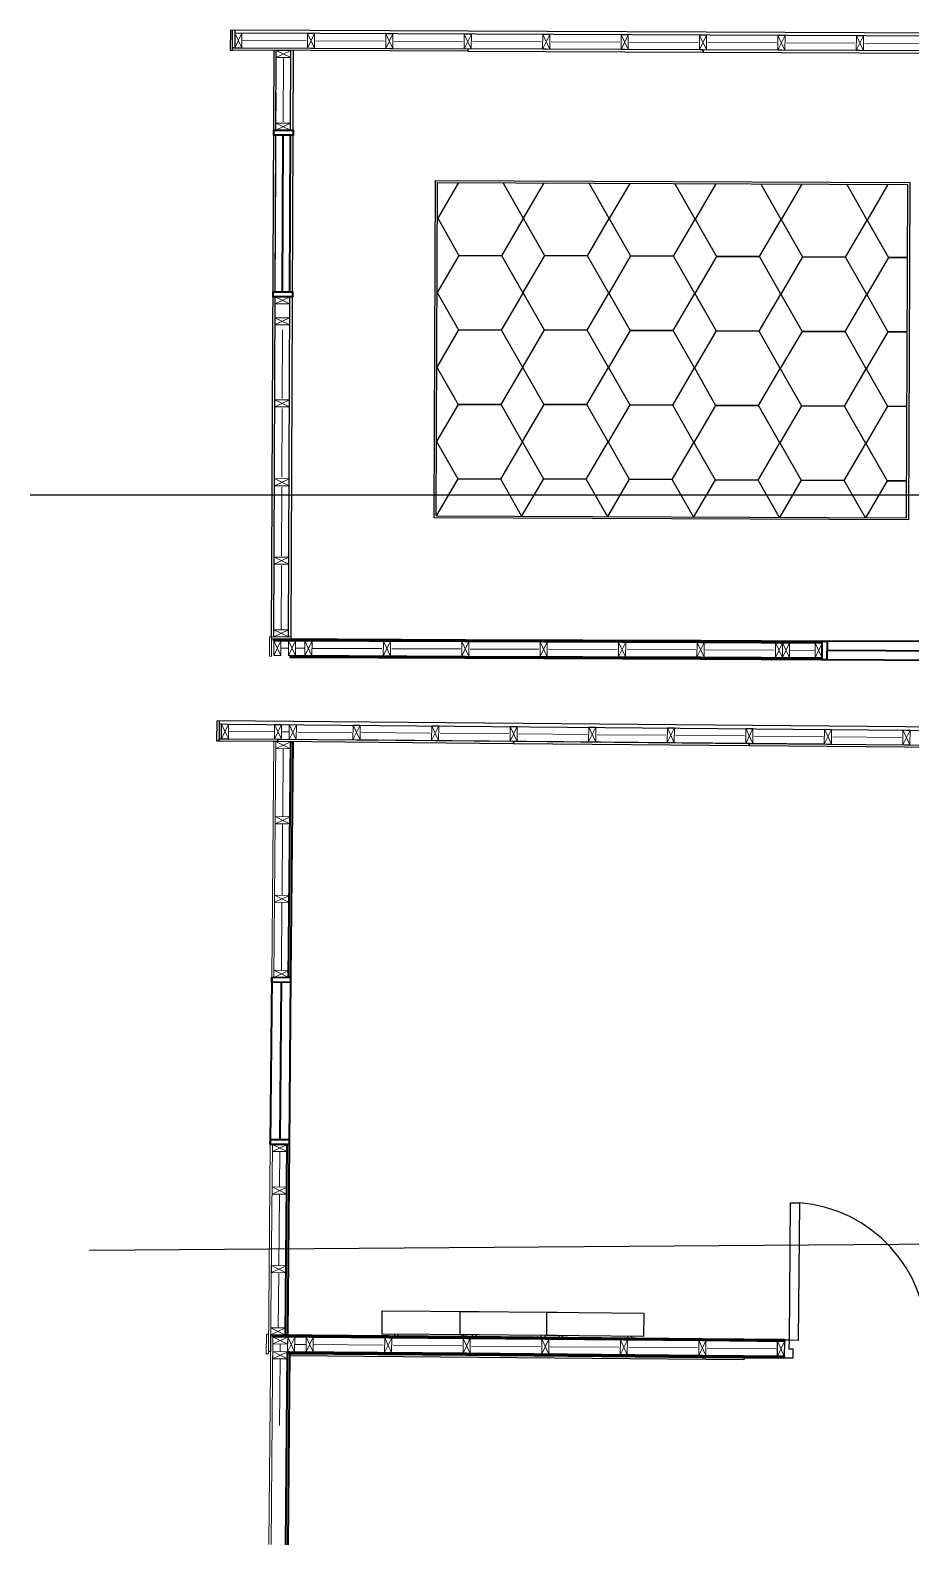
# Model space of a CAD drawing. Header units: inches. Extents: x 6.8 to 58.2, y 43.4 to 73.5.
# Drawn here: x 48.85 to 53.32, y 43.59 to 51.28 of the extents above; entities that cross this region are included whole.
import ezdxf

# ---------------------------------------------------------------- set-up
doc = ezdxf.new("R2010")
doc.units = ezdxf.units.IN
doc.header["$MEASUREMENT"] = 0
doc.linetypes.add('CENTER', pattern=[2, 1.25, -0.25, 0.25, -0.25])
for name, color, linetype, lineweight in [('A-DETL-MBND', 3, 'Continuous', 18), ('A-DETL-MCUT', 4, 'Continuous', 25), ('A-DOOR-FULL', 4, 'Continuous', 25), ('A-ELEV-MBE1', 7, 'Continuous', 35), ('A-ELEV-MBE2', 4, 'Continuous', 25), ('A-FURN', 8, 'Continuous', 18), ('A-SECT-MCUT', 7, 'Continuous', 35), ('A-WALL-PATT', 8, 'Continuous', 18), ('A-WALL-STUD', 3, 'Continuous', 18)]:
    doc.layers.add(name, color=color, linetype=linetype, lineweight=lineweight)
doc.layers.add('ARREDI_attrezzature', color=175, linetype='Continuous')

msp = doc.modelspace()

# ---------------------------------------------------------------- linework, layer by layer
for p, q in [((57.3582, 51.2482), (49.8696, 51.2789)), ((50.0791, 48.2007), (50.0913, 51.1764)), ((50.1753, 50.7719), (50.1769, 51.1761)), ((50.1787, 48.2003), (50.1908, 51.176)), ((50.1719, 49.9505), (50.1752, 50.747)), ((50.9038, 48.8136), (50.9108, 50.516)), ((50.9108, 50.516), (53.32, 50.5061)), ((50.9138, 48.8135), (50.9207, 50.506)), ((50.9207, 50.506), (53.31, 50.4962)), ((53.32, 50.5061), (53.313, 48.7938)), ((53.3031, 48.8038), (53.31, 50.4962)), ((50.1647, 48.2004), (50.1718, 49.9257)), ((50.9038, 48.8036), (50.9038, 48.8136)), ((50.9138, 48.8135), (53.3031, 48.8038)), ((53.313, 48.7938), (50.9038, 48.8036)), ((50.6402, 44.6611), (50.6412, 44.7796)), ((50.6412, 44.7796), (51.1336, 44.7752)), ((51.0359, 44.6577), (51.0369, 44.7761)), ((51.0369, 44.7761), (51.5293, 44.7718)), ((51.4759, 44.6538), (51.477, 44.7722)), ((51.477, 44.7722), (51.9694, 44.7679)), ((51.9694, 44.7679), (51.9683, 44.6495)), ((51.1326, 44.6568), (50.6402, 44.6611)), ((50.7025, 44.6606), (50.7024, 44.6512)), ((50.7024, 44.6512), (50.7211, 44.6511)), ((50.7211, 44.6511), (50.7212, 44.6604)), ((51.5283, 44.6534), (51.0359, 44.6577)), ((51.0515, 44.6482), (51.0516, 44.6575)), ((51.0702, 44.648), (51.0515, 44.6482)), ((51.0702, 44.648), (51.0889, 44.6479)), ((51.4869, 44.6344), (51.0702, 44.648)), ((51.0982, 44.6571), (51.0982, 44.6478)), ((51.0982, 44.6571), (51.0982, 44.6478)), ((51.1169, 44.6476), (51.1169, 44.657)), ((51.4379, 44.6448), (51.4192, 44.645)), ((51.4472, 44.6447), (51.4473, 44.6541)), ((51.466, 44.6539), (51.4659, 44.6446)), ((51.469, 44.6346), (51.4869, 44.6344)), ((51.9683, 44.6495), (51.4759, 44.6538)), ((51.5383, 44.6533), (51.5382, 44.6439)), ((51.5382, 44.6439), (51.5569, 44.6438)), ((51.5569, 44.6438), (51.5569, 44.6531)), ((51.8872, 44.6409), (51.8873, 44.6502)), ((51.9059, 44.6407), (51.8872, 44.6409)), ((51.906, 44.65), (51.9059, 44.6407))]:
    msp.add_line(p, q)
at = {"color": 0}
for p, q in [((50.1006, 50.7722), (50.1014, 50.964)), ((50.0979, 50.1178), (50.1005, 50.7473)), ((57.3033, 47.7087), (49.8019, 47.7744)), ((49.8247, 47.7576), (49.8127, 47.7577)), ((52.6471, 44.5494), (52.6478, 44.6242))]:
    msp.add_line(p, q, dxfattribs=at)
at = {"color": 1}
for p, q in [((57.7507, 48.92), (48.8535, 48.92)), ((49.1546, 45.0867), (58.2347, 45.1532))]:
    msp.add_line(p, q, dxfattribs=at)
for points in [[(51.0277, 50.5055), (50.9223, 50.3254), (51.0304, 50.1358), (51.2486, 50.1346), (51.3587, 50.323), (51.2552, 50.5046)], [(51.4614, 50.5038), (51.3572, 50.3257), (51.4653, 50.1361), (51.6835, 50.1348), (51.7937, 50.3232), (51.6913, 50.5028)], [(51.8982, 50.502), (51.7937, 50.3232), (51.9017, 50.1336), (52.1199, 50.1324), (52.2301, 50.3207), (52.1274, 50.501)], [(52.3351, 50.5002), (52.2301, 50.3207), (52.3381, 50.1311), (52.5564, 50.1299), (52.6665, 50.3183), (52.5634, 50.4992)], [(52.7719, 50.4984), (52.6665, 50.3183), (52.7746, 50.1287), (52.9928, 50.1274), (53.103, 50.3158), (52.9995, 50.4975)], [(53.2087, 50.4966), (53.103, 50.3158), (53.211, 50.1262), (53.3085, 50.1257)], [(53.3085, 50.1257), (53.211, 50.1262), (53.1008, 49.9378), (53.2089, 49.7482), (53.307, 49.7477)], [(53.307, 49.7477), (53.2089, 49.7482), (53.0987, 49.5599), (53.2068, 49.3703), (53.3054, 49.3697)], [(53.3054, 49.3697), (53.2068, 49.3703), (53.0966, 49.1819), (53.2046, 48.9923), (53.3039, 48.9917)], [(51.3502, 48.8111), (51.2422, 49.0007), (51.024, 49.0019), (50.9138, 48.8135)], [(51.7843, 48.81), (51.7851, 48.8113), (51.6771, 49.0009), (51.4589, 49.0021), (51.3487, 48.8138), (51.3498, 48.8117)], [(52.2212, 48.8082), (52.2216, 48.8089), (52.1135, 48.9985), (51.8953, 48.9997), (51.7851, 48.8113), (51.7859, 48.81)], [(52.658, 48.8064), (52.55, 48.996), (52.3317, 48.9972), (52.2216, 48.8089), (52.222, 48.8082)], [(53.0945, 48.8039), (52.9864, 48.9935), (52.7682, 48.9948), (52.658, 48.8064)], [(53.3039, 48.9917), (53.2046, 48.9923), (53.0945, 48.8039)]]:
    msp.add_lwpolyline(points)
for points in [[(50.9202, 49.9474), (51.0282, 49.7578), (51.2464, 49.7566), (51.3566, 49.945), (51.2486, 50.1346), (51.0304, 50.1358)], [(51.3551, 49.9477), (51.4631, 49.7581), (51.6813, 49.7569), (51.7915, 49.9452), (51.6835, 50.1348), (51.4653, 50.1361)], [(51.7915, 49.9452), (51.8996, 49.7556), (52.1178, 49.7544), (52.228, 49.9428), (52.1199, 50.1324), (51.9017, 50.1336)], [(52.228, 49.9428), (52.336, 49.7532), (52.5542, 49.7519), (52.6644, 49.9403), (52.5564, 50.1299), (52.3381, 50.1311)], [(52.6644, 49.9403), (52.7725, 49.7507), (52.9907, 49.7495), (53.1008, 49.9378), (52.9928, 50.1274), (52.7746, 50.1287)], [(50.918, 49.5695), (51.0261, 49.3799), (51.2443, 49.3786), (51.3545, 49.567), (51.2464, 49.7566), (51.0282, 49.7578)], [(51.3529, 49.5697), (51.461, 49.3801), (51.6792, 49.3789), (51.7894, 49.5673), (51.6813, 49.7569), (51.4631, 49.7581)], [(51.7894, 49.5673), (51.8974, 49.3777), (52.1157, 49.3764), (52.2258, 49.5648), (52.1178, 49.7544), (51.8996, 49.7556)], [(52.2258, 49.5648), (52.3339, 49.3752), (52.5521, 49.374), (52.6623, 49.5623), (52.5542, 49.7519), (52.336, 49.7532)], [(52.6623, 49.5623), (52.7703, 49.3727), (52.9885, 49.3715), (53.0987, 49.5599), (52.9907, 49.7495), (52.7725, 49.7507)], [(50.9159, 49.1915), (51.024, 49.0019), (51.2422, 49.0007), (51.3524, 49.189), (51.2443, 49.3786), (51.0261, 49.3799)], [(51.3508, 49.1917), (51.4589, 49.0021), (51.6771, 49.0009), (51.7873, 49.1893), (51.6792, 49.3789), (51.461, 49.3801)], [(51.7873, 49.1893), (51.8953, 48.9997), (52.1135, 48.9985), (52.2237, 49.1868), (52.1157, 49.3764), (51.8974, 49.3777)], [(52.2237, 49.1868), (52.3317, 48.9972), (52.55, 48.996), (52.6601, 49.1844), (52.5521, 49.374), (52.3339, 49.3752)], [(52.6601, 49.1844), (52.7682, 48.9948), (52.9864, 48.9935), (53.0966, 49.1819), (52.9885, 49.3715), (52.7703, 49.3727)]]:
    msp.add_lwpolyline(points, close=True)
at = {"layer": 'A-DETL-MBND', "color": 0}
for p, q in [((50.0797, 46.4718), (50.0902, 47.6685)), ((50.0902, 47.6685), (50.1012, 47.6684)), ((50.1012, 47.6684), (50.0907, 46.4717)), ((50.0907, 46.4717), (50.0797, 46.4718)), ((50.0631, 44.572), (50.0723, 45.6241)), ((50.0723, 45.6241), (50.0833, 45.624)), ((50.0833, 45.624), (50.0741, 44.5719)), ((50.0529, 44.6609), (50.052, 44.5612)), ((50.0639, 44.6608), (50.0529, 44.6609)), ((50.063, 44.5611), (50.0639, 44.6608)), ((50.0656, 43.5927), (50.0749, 44.6568)), ((50.0749, 44.6568), (50.0859, 44.6567)), ((50.0859, 44.6567), (50.0766, 43.5926)), ((50.052, 44.5612), (50.063, 44.5611)), ((50.0741, 44.5719), (50.0631, 44.572))]:
    msp.add_line(p, q, dxfattribs=at)
for points in [[(50.0682, 48.2008), (50.0791, 48.2007), (50.0787, 48.1012), (50.0678, 48.1012)], [(50.1787, 48.2003), (50.1786, 48.1894), (50.0791, 48.1898), (50.0791, 48.2007)]]:
    msp.add_lwpolyline(points, close=True, dxfattribs=at)
at = {"layer": 'A-DETL-MCUT', "color": 0}
for p, q in [((49.801, 47.671), (49.8019, 47.7744)), ((49.8129, 47.7743), (49.812, 47.671)), ((49.8129, 47.7743), (49.8121, 47.6829)), ((49.8241, 47.6828), (49.8247, 47.7576)), ((49.812, 47.671), (49.801, 47.671)), ((49.812, 47.671), (49.8121, 47.6829)), ((50.1112, 47.6683), (49.812, 47.671)), ((49.8121, 47.6829), (49.8241, 47.6828)), ((49.8121, 47.6829), (50.1113, 47.6803)), ((50.1112, 47.6683), (50.1113, 47.6803)), ((50.1113, 47.6803), (50.1112, 47.6683)), ((51.3079, 47.6578), (50.1112, 47.6683)), ((50.1113, 47.6803), (51.308, 47.6698)), ((51.308, 47.6698), (51.3079, 47.6578)), ((51.3079, 47.6578), (51.308, 47.6698)), ((51.308, 47.6698), (52.5047, 47.6593)), ((52.5046, 47.6474), (51.3079, 47.6578)), ((52.5047, 47.6593), (52.5046, 47.6474)), ((52.5046, 47.6474), (52.5047, 47.6593)), ((53.7013, 47.6369), (52.5046, 47.6474)), ((52.5047, 47.6593), (53.7014, 47.6488))]:
    msp.add_line(p, q, dxfattribs=at)
for points in [[(49.8696, 51.2789), (49.8692, 51.1773), (49.8802, 51.1773), (49.8806, 51.2788)], [(49.8926, 51.2788), (49.8922, 51.1892), (49.8803, 51.1892), (49.8806, 51.2789)]]:
    msp.add_lwpolyline(points, dxfattribs=at)
for points in [[(51.0749, 51.1724), (49.8802, 51.1773), (49.8803, 51.1892), (51.075, 51.1843)], [(52.2696, 51.1794), (51.0749, 51.1843), (51.0749, 51.1724), (52.2696, 51.1675)], [(53.4643, 51.1746), (52.2696, 51.1795), (52.2696, 51.1675), (53.4642, 51.1626)]]:
    msp.add_lwpolyline(points, close=True, dxfattribs=at)
at = {"layer": 'A-DOOR-FULL', "color": 0, "linetype": 'CENTER'}
for p, q in [((52.7082, 44.6296), (52.7143, 45.3277)), ((52.7143, 45.3277), (52.7592, 45.3273)), ((52.7592, 45.3273), (52.7531, 44.6292)), ((52.6833, 44.6298), (52.6825, 44.54)), ((52.7082, 44.6296), (52.6833, 44.6298)), ((52.7078, 44.5847), (52.7082, 44.6296)), ((52.7531, 44.6292), (52.7082, 44.6296)), ((52.6825, 44.54), (52.7273, 44.5396)), ((52.7277, 44.5845), (52.7078, 44.5847)), ((52.7273, 44.5396), (52.7277, 44.5845))]:
    msp.add_line(p, q, dxfattribs=at)
msp.add_arc((52.7055, 44.6285), 0.7008, 359.58434, 85.60724, dxfattribs=at)
at = {"layer": 'A-ELEV-MBE1', "color": 0, "linetype": 'Continuous'}
for p, q in [((50.1343, 49.9507), (50.1376, 50.7471)), ((53.6957, 48.1272), (52.8998, 48.1304)), ((50.1279, 46.4464), (50.1209, 45.6491))]:
    msp.add_line(p, q, dxfattribs=at)
at = {"layer": 'A-ELEV-MBE1', "color": 0}
for p, q in [((50.1719, 49.9505), (50.1752, 50.747)), ((53.7208, 48.1753), (52.8746, 48.1788)), ((53.7204, 48.0798), (52.8742, 48.0832)), ((50.0797, 46.4718), (50.0723, 45.6241)), ((50.0795, 46.4469), (50.0797, 46.4718)), ((50.1753, 46.446), (50.0795, 46.4469)), ((50.0797, 46.4718), (50.1755, 46.471)), ((50.1755, 46.471), (50.168, 45.6233)), ((50.1755, 46.471), (50.1753, 46.446)), ((50.0723, 45.6241), (50.0725, 45.6491)), ((50.168, 45.6233), (50.0723, 45.6241)), ((50.0725, 45.6491), (50.1683, 45.6482)), ((50.1683, 45.6482), (50.168, 45.6233))]:
    msp.add_line(p, q, dxfattribs=at)
for points in [[(50.0895, 50.7473), (50.0896, 50.7722), (50.1892, 50.7718), (50.1891, 50.7469)], [(50.0862, 49.926), (50.0863, 49.9509), (50.1858, 49.9505), (50.1857, 49.9256)], [(52.8991, 48.0831), (52.8742, 48.0832), (52.8746, 48.1788), (52.8995, 48.1787)]]:
    msp.add_lwpolyline(points, close=True, dxfattribs=at)
at = {"layer": 'A-ELEV-MBE2', "color": 0}
for p, q in [((57.2994, 51.2335), (49.9284, 51.2637)), ((50.1006, 50.7722), (50.1023, 51.1764)), ((50.0972, 49.9508), (50.1005, 50.7473)), ((50.0901, 48.2007), (50.0971, 49.926)), ((49.8606, 47.7573), (57.2443, 47.6926)), ((52.4774, 44.531), (50.1697, 44.5512)), ((52.4775, 44.5409), (52.4774, 44.531))]:
    msp.add_line(p, q, dxfattribs=at)
at = {"layer": 'A-FURN', "color": 0}
for p, q in [((51.7791, 48.0882), (53.7702, 48.0801)), ((51.5422, 47.6558), (50.7943, 47.6623)), ((51.5422, 47.6558), (52.2902, 47.6492))]:
    msp.add_line(p, q, dxfattribs=at)
at = {"layer": 'A-FURN', "color": 0, "linetype": 'Continuous'}
msp.add_line((50.1515, 46.5632), (50.1515, 46.5632), dxfattribs=at)
at = {"layer": 'A-SECT-MCUT', "color": 0}
for p, q in [((50.1655, 46.4711), (50.176, 47.6678)), ((50.186, 47.6677), (50.1755, 46.471)), ((50.176, 47.6678), (50.186, 47.6677)), ((50.1755, 46.471), (50.1655, 46.4711)), ((50.1496, 44.656), (50.1581, 45.6234)), ((50.1581, 45.6234), (50.168, 45.6233)), ((50.168, 45.6233), (50.1596, 44.656)), ((50.0858, 44.6467), (50.0859, 44.6567)), ((51.0701, 44.638), (50.0858, 44.6467)), ((50.0859, 44.6567), (51.0702, 44.648)), ((50.1596, 44.656), (50.1496, 44.656)), ((51.0701, 44.638), (51.0702, 44.648)), ((51.0702, 44.648), (51.0701, 44.638)), ((52.2668, 44.6276), (51.0701, 44.638)), ((51.0702, 44.648), (52.2669, 44.6375)), ((52.2668, 44.6276), (52.2669, 44.6375)), ((52.2669, 44.6375), (52.2668, 44.6276)), ((52.6832, 44.6239), (52.2668, 44.6276)), ((52.2669, 44.6375), (52.6833, 44.6339)), ((52.6833, 44.6339), (52.6832, 44.6239)), ((52.6833, 44.6339), (52.6832, 44.6239)), ((50.1514, 43.5919), (50.1599, 44.5712)), ((50.1599, 44.5712), (50.1699, 44.5711)), ((50.1699, 44.5711), (50.1613, 43.5918)), ((50.1698, 44.5612), (50.1699, 44.5711)), ((51.0693, 44.5533), (50.1698, 44.5612)), ((50.1699, 44.5711), (51.0694, 44.5633)), ((51.0694, 44.5633), (51.0693, 44.5533)), ((51.0693, 44.5533), (51.0694, 44.5633)), ((52.2661, 44.5428), (51.0693, 44.5533)), ((51.0694, 44.5633), (52.2661, 44.5528)), ((52.2661, 44.5528), (52.2661, 44.5428)), ((52.2661, 44.5528), (52.6826, 44.5491)), ((52.2661, 44.5428), (52.2661, 44.5528)), ((52.6825, 44.5391), (52.2661, 44.5428)), ((52.6826, 44.5491), (52.6825, 44.5391))]:
    msp.add_line(p, q, dxfattribs=at)
for points in [[(50.09, 48.1897), (51.0627, 48.1857), (51.0626, 48.1758), (50.09, 48.1797)], [(51.0627, 48.1857), (52.2573, 48.1808), (52.2573, 48.1709), (51.0626, 48.1758)], [(50.1743, 48.1047), (51.0623, 48.1011), (51.0623, 48.0912), (50.1743, 48.0948)], [(51.0623, 48.1011), (52.257, 48.0962), (52.2569, 48.0863), (51.0623, 48.0912)]]:
    msp.add_lwpolyline(points, close=True, dxfattribs=at)
for points in [[(52.8745, 48.1684), (52.2573, 48.1709), (52.2573, 48.1808), (52.8746, 48.1783)], [(52.8742, 48.0837), (52.2569, 48.0863), (52.257, 48.0962), (52.8742, 48.0937)]]:
    msp.add_lwpolyline(points, dxfattribs=at)
at = {"layer": 'A-WALL-PATT', "color": 0, "ltscale": 0.1}
for p, q in [((49.9282, 51.2264), (50.2538, 51.225)), ((50.3035, 51.2248), (50.652, 51.2234)), ((50.7018, 51.2232), (51.0502, 51.2218)), ((51.1, 51.2216), (51.4484, 51.2201)), ((51.4982, 51.2199), (51.8466, 51.2185)), ((51.8964, 51.2183), (52.2449, 51.2169)), ((52.2946, 51.2167), (52.6431, 51.2153)), ((52.6929, 51.2151), (53.0414, 51.2136)), ((53.0912, 51.2134), (53.4395, 51.212)), ((50.1381, 50.8148), (50.1394, 51.1404)), ((50.1338, 49.7589), (50.1323, 49.4105)), ((50.1321, 49.3593), (50.1307, 49.0099)), ((50.1305, 48.9601), (50.1291, 48.6117)), ((50.1289, 48.5619), (50.1275, 48.2364)), ((50.1645, 48.1421), (50.1257, 48.1423)), ((50.2003, 48.142), (50.2481, 48.1418)), ((50.284, 48.1416), (50.6394, 48.1402)), ((50.6891, 48.14), (51.0376, 48.1385)), ((51.0874, 48.1383), (51.4358, 48.1369)), ((51.4856, 48.1367), (51.834, 48.1353)), ((51.8838, 48.1351), (52.2322, 48.1337)), ((52.282, 48.1334), (52.6305, 48.132)), ((52.7091, 48.1317), (52.8385, 48.1312)), ((50.0936, 47.7179), (49.8603, 47.7199)), ((50.1684, 47.7172), (50.1295, 47.7175)), ((50.4856, 47.7144), (50.2113, 47.7168)), ((50.8845, 47.7109), (50.5354, 47.714)), ((51.2834, 47.7074), (50.9343, 47.7105)), ((51.6823, 47.7039), (51.3332, 47.707)), ((52.0812, 47.7004), (51.7321, 47.7035)), ((52.4801, 47.6969), (52.131, 47.7)), ((52.879, 47.6934), (52.5299, 47.6965)), ((53.2779, 47.6899), (52.9289, 47.693)), ((50.1383, 47.6322), (50.1352, 47.2871)), ((50.1348, 47.2512), (50.1318, 46.8882)), ((50.1314, 46.8523), (50.1284, 46.5073)), ((50.1203, 45.5878), (50.1187, 45.4073)), ((50.1184, 45.3714), (50.1153, 45.0084)), ((50.1149, 44.9725), (50.1125, 44.6923)), ((50.1225, 44.5716), (50.1229, 44.6105)), ((50.1962, 44.6083), (50.254, 44.6078)), ((50.6459, 44.6044), (50.2899, 44.6075)), ((51.0448, 44.6009), (50.6958, 44.6039)), ((51.4437, 44.5974), (51.0947, 44.6004)), ((51.8426, 44.5939), (51.4936, 44.5969)), ((52.2415, 44.5904), (51.8925, 44.5934)), ((52.6404, 44.5869), (52.2914, 44.59)), ((50.1222, 44.5357), (50.1193, 44.1976))]:
    msp.add_line(p, q, dxfattribs=at)
at = {"layer": 'A-WALL-STUD', "color": 0}
for p, q in [((49.8922, 51.1892), (49.9284, 51.2637)), ((49.8925, 51.2639), (49.9281, 51.189)), ((50.2606, 51.1877), (50.2967, 51.2622)), ((50.2609, 51.2623), (50.2964, 51.1875)), ((50.6588, 51.186), (50.695, 51.2606)), ((50.6588, 51.186), (50.6949, 51.2606)), ((50.6591, 51.2607), (50.6946, 51.1859)), ((50.6591, 51.2607), (50.6946, 51.1859)), ((51.057, 51.1844), (51.0932, 51.2589)), ((51.0573, 51.2591), (51.0929, 51.1843)), ((51.4552, 51.1828), (51.4914, 51.2573)), ((51.4556, 51.2575), (51.4911, 51.1826)), ((51.8535, 51.1812), (51.8896, 51.2557)), ((51.8538, 51.2558), (51.8893, 51.181)), ((52.2878, 51.254), (52.2517, 51.1795)), ((52.2878, 51.254), (52.2517, 51.1795)), ((52.2875, 51.1794), (52.252, 51.2542)), ((52.2875, 51.1794), (52.252, 51.2542)), ((52.686, 51.2524), (52.6499, 51.1779)), ((52.6861, 51.2524), (52.6499, 51.1779)), ((52.6857, 51.1777), (52.6502, 51.2526)), ((52.6857, 51.1777), (52.6502, 51.2526)), ((53.0844, 51.2508), (53.0482, 51.1763)), ((53.0841, 51.1761), (53.0485, 51.2509)), ((50.1021, 51.1405), (50.1769, 51.1761)), ((50.1768, 51.1402), (50.1022, 51.1764)), ((50.1006, 50.7722), (50.1754, 50.8077)), ((50.1753, 50.7719), (50.1007, 50.808)), ((50.1718, 49.9257), (50.097, 49.8901)), ((50.0971, 49.926), (50.1716, 49.8898)), ((50.1706, 49.8195), (50.0957, 49.784)), ((50.0959, 49.8198), (50.1704, 49.7837)), ((50.1697, 49.4034), (50.0948, 49.3678)), ((50.095, 49.4037), (50.1695, 49.3675)), ((50.168, 49.0028), (50.0932, 48.9672)), ((50.0933, 49.0031), (50.1679, 48.9669)), ((50.1664, 48.6046), (50.0916, 48.569)), ((50.0917, 48.6049), (50.1662, 48.5687)), ((50.1649, 48.2362), (50.0901, 48.2007)), ((50.0902, 48.2365), (50.1647, 48.2004)), ((50.0897, 48.1051), (50.1258, 48.1796)), ((50.09, 48.1797), (50.1255, 48.1049)), ((50.1643, 48.1048), (50.2005, 48.1793)), ((50.1646, 48.1795), (50.2002, 48.1046)), ((50.248, 48.1044), (50.2841, 48.179)), ((50.2483, 48.1791), (50.2838, 48.1043)), ((50.6462, 48.1028), (50.6823, 48.1773)), ((50.6465, 48.1775), (50.682, 48.1027)), ((51.0444, 48.1012), (51.0805, 48.1757)), ((51.0447, 48.1758), (51.0802, 48.101)), ((51.4426, 48.0996), (51.4788, 48.1741)), ((51.4429, 48.1742), (51.4785, 48.0994)), ((51.8408, 48.0979), (51.877, 48.1724)), ((51.8411, 48.1726), (51.8767, 48.0978)), ((52.2752, 48.1708), (52.2391, 48.0963)), ((52.2749, 48.0961), (52.2394, 48.171)), ((52.6734, 48.1692), (52.6373, 48.0947)), ((52.6731, 48.0945), (52.6376, 48.1693)), ((52.7093, 48.169), (52.6731, 48.0945)), ((52.709, 48.0944), (52.6734, 48.1692)), ((52.8745, 48.1684), (52.8384, 48.0939)), ((52.8742, 48.0937), (52.8387, 48.1685)), ((49.8247, 47.7576), (49.8241, 47.6828)), ((49.8606, 47.7573), (49.8241, 47.6828)), ((49.8606, 47.7573), (49.8247, 47.7576)), ((49.86, 47.6825), (49.8247, 47.7576)), ((49.86, 47.6825), (49.8606, 47.7573)), ((50.094, 47.7553), (50.0933, 47.6805)), ((50.1299, 47.7549), (50.0933, 47.6805)), ((50.1299, 47.7549), (50.094, 47.7553)), ((50.1292, 47.6801), (50.094, 47.7553)), ((50.1292, 47.6801), (50.1299, 47.7549)), ((50.1688, 47.7546), (50.1681, 47.6798)), ((50.2047, 47.7543), (50.1681, 47.6798)), ((50.2047, 47.7543), (50.1688, 47.7546)), ((50.204, 47.6795), (50.1688, 47.7546)), ((50.204, 47.6795), (50.2047, 47.7543)), ((50.4929, 47.7518), (50.4922, 47.677)), ((50.5288, 47.7514), (50.4922, 47.677)), ((50.5288, 47.7514), (50.4929, 47.7518)), ((50.5281, 47.6766), (50.4929, 47.7518)), ((50.5281, 47.6766), (50.5288, 47.7514)), ((50.8918, 47.7483), (50.8911, 47.6735)), ((50.9277, 47.7479), (50.8911, 47.6735)), ((50.9277, 47.7479), (50.8918, 47.7483)), ((50.927, 47.6732), (50.8918, 47.7483)), ((50.927, 47.6732), (50.9277, 47.7479)), ((51.2907, 47.7448), (51.29, 47.67)), ((51.3266, 47.7445), (51.29, 47.67)), ((51.3266, 47.7445), (51.2907, 47.7448)), ((51.3259, 47.6697), (51.2907, 47.7448)), ((51.3259, 47.6697), (51.3266, 47.7445)), ((51.6896, 47.7413), (51.6889, 47.6665)), ((51.7255, 47.741), (51.6889, 47.6665)), ((51.7255, 47.741), (51.6896, 47.7413)), ((51.7248, 47.6662), (51.6896, 47.7413)), ((51.7248, 47.6662), (51.7255, 47.741)), ((52.0885, 47.7378), (52.0878, 47.663)), ((52.1244, 47.7375), (52.0878, 47.663)), ((52.1244, 47.7375), (52.0885, 47.7378)), ((52.1237, 47.6627), (52.0885, 47.7378)), ((52.1237, 47.6627), (52.1244, 47.7375)), ((49.8241, 47.6828), (49.86, 47.6825)), ((50.0933, 47.6805), (50.1292, 47.6801)), ((50.1009, 47.6325), (50.1012, 47.6684)), ((50.176, 47.6678), (50.1009, 47.6325)), ((50.1012, 47.6684), (50.176, 47.6678)), ((50.1012, 47.6684), (50.1757, 47.6319)), ((50.1681, 47.6798), (50.204, 47.6795)), ((50.176, 47.6678), (50.1757, 47.6319)), ((50.4922, 47.677), (50.5281, 47.6766)), ((50.8911, 47.6735), (50.927, 47.6732)), ((51.29, 47.67), (51.3259, 47.6697)), ((51.6889, 47.6665), (51.7248, 47.6662)), ((52.0878, 47.663), (52.1237, 47.6627)), ((52.4874, 47.7343), (52.4867, 47.6595)), ((52.5233, 47.734), (52.4867, 47.6595)), ((52.5233, 47.734), (52.4874, 47.7343)), ((52.5226, 47.6592), (52.4874, 47.7343)), ((52.5226, 47.6592), (52.5233, 47.734)), ((52.8863, 47.7308), (52.8856, 47.656)), ((52.9222, 47.7305), (52.8856, 47.656)), ((52.9222, 47.7305), (52.8863, 47.7308)), ((52.9215, 47.6557), (52.8863, 47.7308)), ((52.9215, 47.6557), (52.9222, 47.7305)), ((53.2852, 47.7273), (53.2845, 47.6525)), ((53.3211, 47.727), (53.2845, 47.6525)), ((53.3211, 47.727), (53.2852, 47.7273)), ((53.3204, 47.6522), (53.2852, 47.7273)), ((53.3204, 47.6522), (53.3211, 47.727)), ((50.1757, 47.6319), (50.1009, 47.6325)), ((52.4867, 47.6595), (52.5226, 47.6592)), ((52.8856, 47.656), (52.9215, 47.6557)), ((53.2845, 47.6525), (53.3204, 47.6522)), ((50.0975, 47.2516), (50.0978, 47.2875)), ((50.1726, 47.2868), (50.0975, 47.2516)), ((50.0978, 47.2875), (50.1726, 47.2868)), ((50.0978, 47.2875), (50.1723, 47.2509)), ((50.1726, 47.2868), (50.1723, 47.2509)), ((50.1723, 47.2509), (50.0975, 47.2516)), ((50.094, 46.8527), (50.0944, 46.8886)), ((50.1691, 46.8879), (50.094, 46.8527)), ((50.1688, 46.852), (50.094, 46.8527)), ((50.0944, 46.8886), (50.1691, 46.8879)), ((50.0944, 46.8886), (50.1688, 46.852)), ((50.1691, 46.8879), (50.1688, 46.852)), ((50.0907, 46.4717), (50.091, 46.5076)), ((50.1658, 46.507), (50.0907, 46.4717)), ((50.091, 46.5076), (50.1658, 46.507)), ((50.091, 46.5076), (50.1655, 46.4711)), ((50.1658, 46.507), (50.1655, 46.4711)), ((50.1655, 46.4711), (50.0907, 46.4717)), ((50.083, 45.5881), (50.0833, 45.624)), ((50.1581, 45.6234), (50.083, 45.5881)), ((50.1578, 45.5875), (50.083, 45.5881)), ((50.0833, 45.624), (50.1581, 45.6234)), ((50.0833, 45.624), (50.1578, 45.5875)), ((50.1581, 45.6234), (50.1578, 45.5875)), ((50.0811, 45.3717), (50.0814, 45.4076)), ((50.1562, 45.407), (50.0811, 45.3717)), ((50.1559, 45.3711), (50.0811, 45.3717)), ((50.0814, 45.4076), (50.1562, 45.407)), ((50.0814, 45.4076), (50.1559, 45.3711)), ((50.1562, 45.407), (50.1559, 45.3711)), ((50.0776, 44.9728), (50.0779, 45.0087)), ((50.1527, 45.0081), (50.0776, 44.9728)), ((50.1524, 44.9722), (50.0776, 44.9728)), ((50.0779, 45.0087), (50.1527, 45.0081)), ((50.0779, 45.0087), (50.1524, 44.9722)), ((50.1527, 45.0081), (50.1524, 44.9722)), ((50.0748, 44.6567), (50.0751, 44.6926)), ((50.1499, 44.6919), (50.0748, 44.6567)), ((50.0751, 44.6926), (50.1499, 44.6919)), ((50.0751, 44.6926), (50.1496, 44.656)), ((50.1499, 44.6919), (50.1496, 44.656)), ((50.1496, 44.656), (50.0748, 44.6567)), ((50.0855, 44.6108), (50.0858, 44.6467)), ((50.0855, 44.6108), (50.1606, 44.646)), ((50.1603, 44.6101), (50.0855, 44.6108)), ((50.0858, 44.6467), (50.1606, 44.646)), ((50.1603, 44.6101), (50.0858, 44.6467)), ((50.1599, 44.5712), (50.1606, 44.646)), ((50.1599, 44.5712), (50.1965, 44.6457)), ((50.1606, 44.646), (50.1603, 44.6101)), ((50.1606, 44.646), (50.1965, 44.6457)), ((50.1606, 44.646), (50.1958, 44.5709)), ((50.1965, 44.6457), (50.1958, 44.5709)), ((50.2543, 44.6452), (50.2537, 44.5704)), ((50.2537, 44.5704), (50.2902, 44.6449)), ((50.2902, 44.6449), (50.2543, 44.6452)), ((50.2543, 44.6452), (50.2896, 44.5701)), ((50.2896, 44.5701), (50.2902, 44.6449)), ((50.6532, 44.6417), (50.6526, 44.5669)), ((50.6532, 44.6417), (50.6526, 44.5669)), ((50.6526, 44.5669), (50.6891, 44.6414)), ((50.6526, 44.5669), (50.6891, 44.6414)), ((50.6891, 44.6414), (50.6532, 44.6417)), ((50.6532, 44.6417), (50.6885, 44.5666)), ((50.6891, 44.6414), (50.6532, 44.6417)), ((50.6532, 44.6417), (50.6885, 44.5666)), ((50.6885, 44.5666), (50.6891, 44.6414)), ((50.6885, 44.5666), (50.6891, 44.6414)), ((51.0521, 44.6382), (51.0515, 44.5634)), ((51.0515, 44.5634), (51.088, 44.6379)), ((51.088, 44.6379), (51.0521, 44.6382)), ((51.0521, 44.6382), (51.0874, 44.5631)), ((51.0874, 44.5631), (51.088, 44.6379)), ((51.451, 44.6347), (51.4504, 44.5599)), ((51.4504, 44.5599), (51.4869, 44.6344)), ((51.4869, 44.6344), (51.451, 44.6347)), ((51.451, 44.6347), (51.4863, 44.5596)), ((51.4863, 44.5596), (51.4869, 44.6344)), ((51.8499, 44.6312), (51.8493, 44.5564)), ((51.8493, 44.5564), (51.8859, 44.6309)), ((51.8859, 44.6309), (51.8499, 44.6312)), ((51.8499, 44.6312), (51.8852, 44.5561)), ((51.8852, 44.5561), (51.8859, 44.6309)), ((52.2482, 44.5529), (52.2489, 44.6277)), ((52.2848, 44.6274), (52.2482, 44.5529)), ((52.2489, 44.6277), (52.2848, 44.6274)), ((52.2841, 44.5526), (52.2489, 44.6277)), ((52.2848, 44.6274), (52.2841, 44.5526)), ((52.6832, 44.6239), (52.6471, 44.5494)), ((52.6826, 44.5491), (52.6478, 44.6242)), ((50.0848, 44.536), (50.0851, 44.5719)), ((50.0848, 44.536), (50.1599, 44.5712)), ((50.1596, 44.5353), (50.0848, 44.536)), ((50.0851, 44.5719), (50.1599, 44.5712)), ((50.1596, 44.5353), (50.0851, 44.5719)), ((50.1599, 44.5712), (50.1596, 44.5353)), ((50.1958, 44.5709), (50.1599, 44.5712)), ((50.2537, 44.5704), (50.2896, 44.5701)), ((50.6526, 44.5669), (50.6885, 44.5666)), ((50.6526, 44.5669), (50.6885, 44.5666)), ((51.0515, 44.5634), (51.0874, 44.5631)), ((51.4504, 44.5599), (51.4863, 44.5596)), ((51.8493, 44.5564), (51.8852, 44.5561)), ((52.2841, 44.5526), (52.2482, 44.5529))]:
    msp.add_line(p, q, dxfattribs=at)
for points in [[(49.8925, 51.2639), (49.8922, 51.1892), (49.9281, 51.189), (49.9284, 51.2637)], [(50.2609, 51.2623), (50.2606, 51.1877), (50.2964, 51.1875), (50.2967, 51.2622)], [(50.6591, 51.2607), (50.6588, 51.186), (50.6946, 51.1859), (50.695, 51.2606)], [(50.6591, 51.2607), (50.6588, 51.186), (50.6946, 51.1859), (50.6949, 51.2606)], [(51.0573, 51.2591), (51.057, 51.1844), (51.0929, 51.1843), (51.0932, 51.2589)], [(51.4552, 51.1828), (51.4556, 51.2575), (51.4914, 51.2573), (51.4911, 51.1826)], [(51.8538, 51.2558), (51.8535, 51.1812), (51.8893, 51.181), (51.8896, 51.2557)], [(52.2878, 51.254), (52.2875, 51.1794), (52.2517, 51.1795), (52.252, 51.2542)], [(52.2875, 51.1794), (52.2878, 51.254), (52.252, 51.2542), (52.2517, 51.1795)], [(52.686, 51.2524), (52.6857, 51.1777), (52.6499, 51.1779), (52.6502, 51.2526)], [(52.6857, 51.1777), (52.6861, 51.2524), (52.6502, 51.2526), (52.6499, 51.1779)], [(53.0841, 51.1761), (53.0844, 51.2508), (53.0485, 51.2509), (53.0482, 51.1763)], [(50.1768, 51.1402), (50.1021, 51.1405), (50.1022, 51.1764), (50.1769, 51.1761)], [(50.1753, 50.7719), (50.1006, 50.7722), (50.1007, 50.808), (50.1754, 50.8077)], [(50.0971, 49.926), (50.1718, 49.9257), (50.1716, 49.8898), (50.097, 49.8901)], [(50.0959, 49.8198), (50.1706, 49.8195), (50.1704, 49.7837), (50.0957, 49.784)], [(50.095, 49.4037), (50.1697, 49.4034), (50.1695, 49.3675), (50.0948, 49.3678)], [(50.0933, 49.0031), (50.168, 49.0028), (50.1679, 48.9669), (50.0932, 48.9672)], [(50.0917, 48.6049), (50.1664, 48.6046), (50.1662, 48.5687), (50.0916, 48.569)], [(50.0902, 48.2365), (50.1649, 48.2362), (50.1647, 48.2004), (50.0901, 48.2007)], [(50.0897, 48.1051), (50.09, 48.1797), (50.1258, 48.1796), (50.1255, 48.1049)], [(50.1643, 48.1048), (50.1646, 48.1795), (50.2005, 48.1793), (50.2002, 48.1046)], [(50.2483, 48.1791), (50.248, 48.1044), (50.2838, 48.1043), (50.2841, 48.179)], [(50.6465, 48.1775), (50.6462, 48.1028), (50.682, 48.1027), (50.6823, 48.1773)], [(51.0447, 48.1758), (51.0444, 48.1012), (51.0802, 48.101), (51.0805, 48.1757)], [(51.4429, 48.1742), (51.4426, 48.0996), (51.4785, 48.0994), (51.4788, 48.1741)], [(51.8411, 48.1726), (51.8408, 48.0979), (51.8767, 48.0978), (51.877, 48.1724)], [(52.2752, 48.1708), (52.2749, 48.0961), (52.2391, 48.0963), (52.2394, 48.171)], [(52.6734, 48.1692), (52.6731, 48.0945), (52.6373, 48.0947), (52.6376, 48.1693)], [(52.7093, 48.169), (52.709, 48.0944), (52.6731, 48.0945), (52.6734, 48.1692)], [(52.8745, 48.1684), (52.8742, 48.0937), (52.8384, 48.0939), (52.8387, 48.1685)]]:
    msp.add_lwpolyline(points, close=True, dxfattribs=at)
at = {"layer": 'ARREDI_attrezzature', "color": 0}
msp.add_line((52.8856, 47.656), (50.428, 47.6775), dxfattribs=at)

doc.saveas('drawing.dxf')
